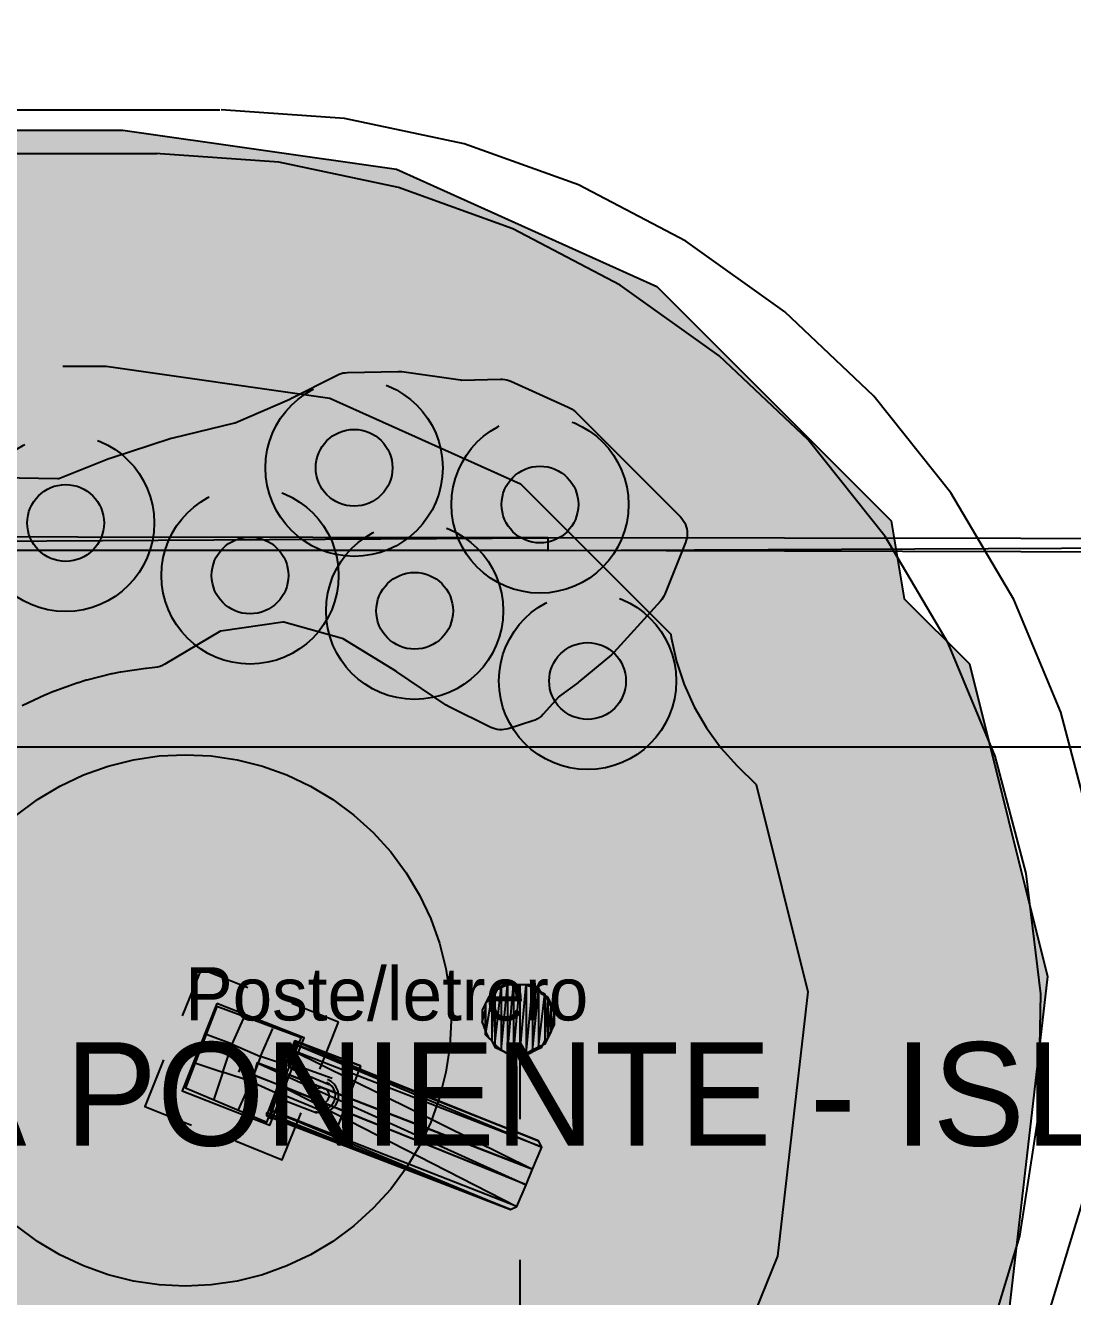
# Model space of a CAD drawing. Header units: metres. Extents: x 1 to 213, y 1 to 147.
# Drawn here: x 61.759 to 65.304, y 44.865 to 49.17 of the extents above; entities that cross this region are included whole.
import ezdxf

# ---------------------------------------------------------------- set-up
doc = ezdxf.new("R2010")
doc.units = ezdxf.units.M
doc.linetypes.add('DASHED', pattern=[1.524, 1.27, -0.254])
for name, color, linetype in [('00-BASE-ARQUITECTURA', 8, 'Continuous'), ('PJ-COPA-ADULTA', 8, 'DASHED'), ('PJ-CUBRESUELOS', 150, 'Continuous'), ('PJ-GRAVILLA', 42, 'Continuous'), ('PJ-LIMITE-JARDIN', 7, 'Continuous'), ('PJ-MASAS', 92, 'Continuous'), ('PJ-MASAS-RELLENO', 92, 'Continuous'), ('PJ-PROTEGIDO', 30, 'DASHED'), ('PJ-RIEGO-SECTORES', 5, 'Continuous'), ('PJ-VISIBILIDAD', 1, 'DASHED'), ('PJ-ZONAS-TIPOLOGIA', 30, 'Continuous')]:
    doc.layers.add(name, color=color, linetype=linetype)

# ---------------------------------------------------------------- blocks, each defined once
blk = doc.blocks.new('PJ_GB')
blk.add_circle((0, 0), 0.13)
at = {"flags": 1}
for tag, p, height in [('CODIGO', (0.15, 0.15), 0.2), ('ESPECIE', (0.15, -0.1), 0.15), ('ZONA', (0.15, -0.3), 0.15)]:
    blk.add_attdef(tag, p, '', height=height, dxfattribs=at)

msp = doc.modelspace()

# ---------------------------------------------------------------- hatches: boundary and pattern name
at = {"layer": 'PJ-GRAVILLA'}
h = msp.add_hatch(dxfattribs=at)
h.set_pattern_fill('GRAVEL', scale=0.03)
h.paths.add_polyline_path([(55.2538, 48.8156), (62.0889, 48.8156), (63.0149, 48.6833), (63.8968, 48.2864), (64.6906, 47.4927), (64.7347, 47.2281), (64.9552, 47.0076), (65.2198, 45.9493), (65.0875, 44.8028), (64.0732, 42.2892), (63.8968, 42.1128), (62.0889, 42.1128), (61.6038, 42.2451), (55.1215, 42.201), (54.9892, 42.4215), (54.9892, 48.5069), (55.2538, 48.8156)])
at = {"layer": 'PJ-MASAS-RELLENO'}
msp.add_hatch(color=7, dxfattribs=at).paths.add_polyline_path([(59.958, 46.407), (59.9524, 46.4128), (59.9474, 46.4192), (59.9431, 46.426), (59.9395, 46.4332), (59.9366, 46.4408), (59.9345, 46.4486), (59.8964, 46.6256), (59.8962, 46.6266), (59.8945, 46.634), (59.8942, 46.6349), (59.8925, 46.6414), (59.8922, 46.6423), (59.8901, 46.6496), (59.8898, 46.6505), (59.8355, 46.822), (59.833, 46.8322), (59.8076, 46.9745), (59.8066, 46.9823), (59.8064, 46.9901), (59.8069, 46.9979), (59.8235, 47.1388), (59.8251, 47.1479), (59.8277, 47.1567), (59.8958, 47.3449), (59.8968, 47.3474), (59.9802, 47.5562), (59.9806, 47.5571), (59.9836, 47.5651), (59.9839, 47.5661), (59.9861, 47.5726), (59.9867, 47.5746), (59.9913, 47.5909), (59.9918, 47.5929), (59.9934, 47.5996), (59.9936, 47.6007), (59.9952, 47.609), (59.9954, 47.61), (60.0264, 47.7922), (60.0266, 47.7931), (60.0277, 47.8009), (60.0279, 47.8018), (60.0286, 47.8081), (60.0288, 47.8101), (60.0299, 47.8257), (60.03, 47.8276), (60.0301, 47.8335), (60.0301, 47.8354), (60.0297, 47.851), (60.0296, 47.853), (60.0292, 47.8588), (60.029, 47.8608), (60.027, 47.8763), (60.0267, 47.8782), (60.0257, 47.884), (60.0254, 47.8859), (60.0219, 47.9011), (60.0214, 47.903), (60.0197, 47.9091), (60.0195, 47.9101), (60.0172, 47.9176), (60.0169, 47.9185), (59.9719, 48.0545), (59.9698, 48.0619), (59.9685, 48.0695), (59.9679, 48.0771), (59.968, 48.0848), (59.9689, 48.0925), (59.9704, 48.1), (59.9727, 48.1073), (59.9757, 48.1144), (59.9794, 48.1211), (59.9837, 48.1275), (59.9886, 48.1334), (59.994, 48.1388), (59.9999, 48.1437), (60.0063, 48.148), (60.013, 48.1517), (60.0201, 48.1547), (60.1197, 48.1915), (60.1274, 48.1939), (60.1353, 48.1955), (60.1433, 48.1963), (60.1514, 48.1964), (60.3654, 48.1856), (60.3729, 48.1849), (60.3804, 48.1835), (60.3876, 48.1813), (60.4795, 48.1495), (60.4865, 48.1467), (60.4932, 48.1432), (60.4996, 48.1392), (60.5055, 48.1345), (60.511, 48.1293), (60.5159, 48.1237), (60.5192, 48.1195), (60.5217, 48.1167), (60.5387, 48.099), (60.5415, 48.0964), (60.5602, 48.0803), (60.5631, 48.078), (60.5832, 48.0638), (60.5864, 48.0618), (60.6078, 48.0495), (60.6111, 48.0478), (60.6335, 48.0376), (60.637, 48.0362), (60.6603, 48.0282), (60.6639, 48.0272), (60.6879, 48.0214), (60.6916, 48.0207), (60.7159, 48.0172), (60.7197, 48.0169), (60.7452, 48.0156), (60.7471, 48.0156), (61.0728, 48.0156), (61.0813, 48.0151), (61.0897, 48.0138), (61.0979, 48.0116), (61.1058, 48.0085), (61.1134, 48.0046), (61.1205, 47.9999), (61.2692, 47.8897), (61.2705, 47.8887), (61.4683, 47.7359), (61.4701, 47.7347), (61.4719, 47.7337), (61.6683, 47.6397), (61.6702, 47.6389), (61.6723, 47.6387), (61.8684, 47.6353), (61.8703, 47.6354), (61.8722, 47.636), (62.0415, 47.7029), (62.0461, 47.7046), (62.2528, 47.7719), (62.2589, 47.7736), (62.468, 47.8239), (62.4697, 47.8244), (62.4713, 47.825), (62.6537, 47.9048), (62.6557, 47.9058), (62.8146, 47.9859), (62.8211, 47.9889), (62.8279, 47.9912), (62.8348, 47.9929), (62.8418, 47.994), (62.8489, 47.9945), (63.0207, 47.9983), (63.0272, 47.9982), (63.0337, 47.9976), (63.2317, 47.9693), (63.2334, 47.9692), (63.235, 47.9691), (63.3676, 47.9721), (63.3747, 47.972), (63.3818, 47.9712), (63.3888, 47.9698), (63.3956, 47.9677), (63.4023, 47.9651), (63.597, 47.8774), (63.6035, 47.8742), (63.6096, 47.8703), (63.6154, 47.8659), (63.6208, 47.8611), (63.9764, 47.5054), (63.9816, 47.4997), (63.9863, 47.4934), (63.9903, 47.4868), (63.9936, 47.4797), (63.9963, 47.4724), (63.9982, 47.4649), (63.9994, 47.4572), (63.9998, 47.4494), (63.9995, 47.4416), (63.9984, 47.4339), (63.9966, 47.4264), (63.994, 47.419), (63.9236, 47.2439), (63.9207, 47.2375), (63.9172, 47.2314), (63.9133, 47.2256), (63.9088, 47.2201), (63.7514, 47.0459), (63.7431, 47.038), (63.6326, 46.9464), (63.6292, 46.9437), (63.5671, 46.8978), (63.5656, 46.8965), (63.5642, 46.8951), (63.5119, 46.8371), (63.5059, 46.8311), (63.4993, 46.8258), (63.4922, 46.8212), (63.4846, 46.8174), (63.4767, 46.8144), (63.3939, 46.7882), (63.3865, 46.7862), (63.379, 46.785), (63.3714, 46.7845), (63.3637, 46.7847), (63.3562, 46.7856), (63.3487, 46.7872), (63.3415, 46.7896), (63.3345, 46.7926), (63.1931, 46.8619), (63.1833, 46.8677), (63.0167, 46.9813), (63.015, 46.9824), (62.8352, 47.092), (62.8336, 47.0929), (62.8318, 47.0934), (62.634, 47.1485), (62.6319, 47.1489), (62.6299, 47.1487), (62.4205, 47.1185), (62.4186, 47.1181), (62.4168, 47.1172), (62.2307, 47.0062), (62.2229, 47.0022), (62.2147, 46.999), (62.2062, 46.9967), (62.1976, 46.9953), (62.1687, 46.9925), (62.1668, 46.9923), (62.0814, 46.9796), (62.0794, 46.9793), (62.0525, 46.9739), (62.0506, 46.9735), (61.9668, 46.9525), (61.9649, 46.952), (61.9386, 46.944), (61.9368, 46.9434), (61.8554, 46.9143), (61.8536, 46.9136), (61.8282, 46.9031), (61.8264, 46.9023), (61.7484, 46.8653), (61.7466, 46.8645), (61.7224, 46.8515), (61.7207, 46.8505), (61.6466, 46.8061), (61.6449, 46.8051), (61.6221, 46.7898), (61.6205, 46.7887), (61.5515, 46.7375), (61.5453, 46.7334), (61.5389, 46.7299), (61.5321, 46.7269), (61.5251, 46.7246), (61.5178, 46.723), (61.5105, 46.7221), (61.3293, 46.7068), (61.3272, 46.7065), (61.3253, 46.7058), (61.1042, 46.6132), (61.1026, 46.6125), (61.1013, 46.6111), (60.9566, 46.4449), (60.9553, 46.4432), (60.9546, 46.4411), (60.8921, 46.2253), (60.8917, 46.2233), (60.8914, 46.2213), (60.8819, 46.0972), (60.8809, 46.0895), (60.8792, 46.082), (60.8768, 46.0746), (60.8736, 46.0675), (60.8698, 46.0608), (60.8654, 46.0544), (60.8603, 46.0485), (60.8038, 45.9885), (60.7978, 45.9828), (60.7913, 45.9777), (60.7843, 45.9734), (60.7769, 45.9697), (60.7692, 45.9669), (60.7612, 45.9649), (60.753, 45.9637), (60.7448, 45.9634), (60.6345, 45.9644), (60.6276, 45.9648), (60.6208, 45.9658), (60.6141, 45.9673), (60.4586, 46.0102), (60.4517, 46.0124), (60.4451, 46.0152), (60.3515, 46.0604), (60.3457, 46.0634), (60.3402, 46.067), (60.2198, 46.1515), (60.2142, 46.1558), (60.2091, 46.1606), (60.0469, 46.3237), (60.0459, 46.3247), (59.958, 46.407)])

# ---------------------------------------------------------------- linework, layer by layer
at = {"layer": '00-BASE-ARQUITECTURA'}
for points in [[(88.5472, 53.6469), (88.5472, 51.6678), (74.3867, 51.6678), (72.8415, 46.7254), (52.1511, 46.7254), (52.1511, 98.3297), (67.7827, 98.3297)], [(55.0404, 48.8844), (62.4169, 48.8844)], [(65.2261, 44.816), (65.3476, 45.2173), (65.4116, 45.6266), (65.4187, 46.0381), (65.3696, 46.4457), (65.265, 46.8437), (65.1057, 47.2262), (64.8924, 47.5871), (64.6309, 47.9149), (64.3301, 48.1997), (63.9953, 48.439), (63.6317, 48.6298), (63.2447, 48.7695), (62.8394, 48.8553), (62.4211, 48.8844)], [(55.0404, 48.7362), (62.2053, 48.7362)], [(65.0037, 44.6676), (65.1253, 45.0689), (65.1893, 45.4782), (65.1964, 45.8897), (65.1474, 46.2974), (65.0428, 46.6954), (64.8835, 47.0778), (64.6702, 47.4388), (64.4087, 47.7666), (64.1079, 48.0515), (63.7731, 48.2908), (63.4095, 48.4816), (63.0224, 48.6213), (62.6171, 48.7071), (62.1988, 48.7362)], [(56.3633, 47.4451), (56.3633, 47.3921), (63.5282, 47.4345), (56.3633, 47.4451)], [(56.3633, 47.3921), (63.5282, 47.4345), (63.5282, 47.3921), (56.3633, 47.3921)], [(63.5282, 47.4345), (63.5282, 47.3921), (70.7354, 47.4239), (63.5282, 47.4345)], [(63.5282, 47.3921), (70.7354, 47.4239), (70.7354, 47.371), (63.5282, 47.3921)], [(62.5122, 45.9105), (62.3534, 45.974), (62.2899, 45.8152)], [(63.4329, 45.9211), (63.4012, 45.9211), (63.38, 45.9211), (63.3589, 45.9105), (63.3483, 45.8893), (63.3271, 45.8787), (63.3165, 45.8576), (63.3059, 45.8364), (63.3059, 45.8152), (63.3059, 45.7941), (63.3165, 45.7623), (63.3271, 45.7411), (63.3377, 45.7306), (63.3483, 45.7094), (63.3694, 45.6988), (63.3906, 45.6882), (63.4118, 45.6882), (63.4435, 45.6882), (63.4647, 45.6882), (63.4859, 45.6988), (63.507, 45.7094), (63.5176, 45.7306), (63.5282, 45.7411), (63.5388, 45.7623), (63.5494, 45.7941), (63.5494, 45.8152), (63.5494, 45.8364), (63.5388, 45.8576), (63.5282, 45.8787), (63.507, 45.8893), (63.4964, 45.9105), (63.4753, 45.9211), (63.4541, 45.9211), (63.4329, 45.9211)], [(63.3377, 45.8787), (63.3377, 45.7306), (63.3483, 45.8999), (63.3377, 45.8787)], [(63.3377, 45.7306), (63.3483, 45.8999), (63.3483, 45.72), (63.3377, 45.7306)], [(63.3483, 45.8999), (63.3483, 45.72), (63.3694, 45.9105), (63.3483, 45.8999)], [(63.3483, 45.72), (63.3694, 45.9105), (63.3694, 45.6988), (63.3483, 45.72)], [(63.3694, 45.9105), (63.3694, 45.6988), (63.3906, 45.9211), (63.3694, 45.9105)], [(63.3694, 45.6988), (63.3906, 45.9211), (63.3906, 45.6882), (63.3694, 45.6988)], [(63.3906, 45.9211), (63.3906, 45.6882), (63.4118, 45.9211), (63.3906, 45.9211)], [(63.3906, 45.6882), (63.4118, 45.9211), (63.4118, 45.6882), (63.3906, 45.6882)], [(63.4118, 45.9211), (63.4118, 45.6882), (63.4329, 45.9211), (63.4118, 45.9211)], [(63.4118, 45.6882), (63.4329, 45.9211), (63.4329, 45.6882), (63.4118, 45.6882)], [(63.4329, 45.9211), (63.4329, 45.6882), (63.4541, 45.9211), (63.4329, 45.9211)], [(63.4329, 45.6882), (63.4541, 45.9211), (63.4541, 45.6882), (63.4329, 45.6882)], [(63.4541, 45.9211), (63.4541, 45.6882), (63.4753, 45.9105), (63.4541, 45.9211)], [(63.4541, 45.6882), (63.4753, 45.9105), (63.4753, 45.6988), (63.4541, 45.6882)], [(63.4753, 45.9105), (63.4753, 45.6988), (63.4964, 45.8999), (63.4753, 45.9105)], [(63.4753, 45.6988), (63.4964, 45.8999), (63.4964, 45.7094), (63.4753, 45.6988)], [(63.4964, 45.8999), (63.4964, 45.7094), (63.5176, 45.8893), (63.4964, 45.8999)], [(62.8191, 45.7941), (62.6604, 45.8576)], [(63.3165, 45.8576), (63.3165, 45.7517), (63.3377, 45.8787), (63.3165, 45.8576)], [(63.3165, 45.7517), (63.3377, 45.8787), (63.3377, 45.7306), (63.3165, 45.7517)], [(63.3165, 45.8364), (63.3165, 45.7729), (63.3165, 45.8576), (63.3165, 45.8364)], [(63.3165, 45.7729), (63.3165, 45.8576), (63.3165, 45.7517), (63.3165, 45.7729)], [(63.4964, 45.7094), (63.5176, 45.8893), (63.5176, 45.72), (63.4964, 45.7094)], [(63.5176, 45.8893), (63.5176, 45.72), (63.5282, 45.8681), (63.5176, 45.8893)], [(63.5176, 45.72), (63.5282, 45.8681), (63.5282, 45.7411), (63.5176, 45.72)], [(63.5282, 45.8681), (63.5282, 45.7411), (63.5388, 45.847), (63.5282, 45.8681)], [(62.4593, 45.72), (62.5016, 45.8152)], [(63.3059, 45.8152), (63.3059, 45.7941), (63.3165, 45.8364), (63.3059, 45.8152)], [(63.3059, 45.7941), (63.3165, 45.8364), (63.3165, 45.7729), (63.3059, 45.7941)], [(63.5282, 45.7411), (63.5388, 45.847), (63.5388, 45.7623), (63.5282, 45.7411)], [(63.5388, 45.7623), (63.5388, 45.847), (63.5494, 45.8258), (63.5388, 45.7623)], [(63.5388, 45.7623), (63.5494, 45.7835), (63.5494, 45.8258), (63.5388, 45.7623)], [(63.5494, 45.7835), (63.5494, 45.8258), (63.5494, 45.8046), (63.5494, 45.7835)], [(62.6498, 45.6459), (62.5545, 45.6776), (62.5969, 45.7729)], [(62.7556, 45.6353), (62.8191, 45.7941)], [(63.4329, 45.8046), (63.4329, 45.466)], [(62.4593, 45.72), (62.3746, 45.7517)], [(62.6074, 45.5401), (62.6286, 45.5506), (62.6604, 45.6353), (62.6498, 45.6565), (62.6815, 45.7306)], [(62.6709, 45.7306), (62.8932, 45.6459), (62.6709, 45.7306)], [(62.8932, 45.6459), (62.6709, 45.7306), (62.8932, 45.6353), (62.8932, 45.6459)], [(62.6709, 45.7306), (62.8932, 45.6353), (62.6709, 45.72), (62.6709, 45.7306)], [(62.6604, 45.6988), (63.4753, 45.2966), (62.6286, 45.6247), (62.6604, 45.6988)], [(62.6709, 45.72), (63.507, 45.3707), (62.6604, 45.6988), (62.6709, 45.72)], [(63.507, 45.3707), (62.6604, 45.6988), (63.4753, 45.2966), (63.507, 45.3707)], [(63.4964, 45.3919), (63.4964, 45.3919), (62.6709, 45.72), (63.4964, 45.3919), (62.6709, 45.72), (62.8932, 45.6353), (63.4964, 45.3919)], [(63.4964, 45.3919), (62.6709, 45.72), (63.507, 45.3707), (63.4964, 45.3919)], [(62.2264, 45.6671), (62.1629, 45.5083), (62.3217, 45.4448)], [(62.3323, 45.6565), (62.4275, 45.6247), (62.3958, 45.5295)], [(62.4699, 45.6671), (62.5122, 45.6459)], [(62.5016, 45.6776), (62.4804, 45.6247)], [(62.5439, 45.6565), (63.4541, 45.2437), (62.5334, 45.6141), (62.5439, 45.6565)], [(62.5439, 45.6565), (62.6286, 45.6247), (62.5439, 45.6565)], [(63.4753, 45.2966), (62.5439, 45.6565), (63.4541, 45.2437), (63.4753, 45.2966)], [(62.5439, 45.6565), (62.6286, 45.6247)], [(62.7979, 45.6036), (62.6498, 45.6565)], [(62.5334, 45.6141), (62.618, 45.5824)], [(63.4753, 45.2966), (62.6286, 45.6247), (63.4753, 45.2966)], [(62.6286, 45.6247), (63.4753, 45.2966), (62.6286, 45.6247)], [(62.7874, 45.5824), (62.6604, 45.6353)], [(62.7395, 45.4912), (62.7525, 45.4877), (62.7655, 45.4873), (62.7781, 45.4897), (62.7898, 45.4948), (62.8002, 45.5024), (62.8087, 45.5121), (62.8151, 45.524), (62.8185, 45.537), (62.8189, 45.55), (62.8165, 45.5626), (62.8114, 45.5743), (62.8039, 45.5846), (62.7941, 45.5932), (62.7822, 45.5995)], [(62.4804, 45.4977), (62.5228, 45.593), (62.618, 45.5506)], [(62.618, 45.5824), (63.4224, 45.1696), (62.5863, 45.4977), (62.618, 45.5824)], [(63.4541, 45.2437), (62.618, 45.5824), (63.4224, 45.1696), (63.4541, 45.2437)], [(62.7363, 45.5551), (62.7347, 45.5492), (62.7345, 45.5432), (62.7356, 45.5375), (62.7379, 45.5322), (62.7414, 45.5275), (62.7458, 45.5236), (62.7512, 45.5207), (62.7571, 45.5192), (62.763, 45.519), (62.7687, 45.5201), (62.774, 45.5224), (62.7787, 45.5258), (62.7826, 45.5303), (62.7855, 45.5357), (62.7871, 45.5415), (62.7873, 45.5475), (62.7862, 45.5532), (62.7839, 45.5585), (62.7804, 45.5632), (62.776, 45.5671), (62.7706, 45.57), (62.7647, 45.5715), (62.7588, 45.5717), (62.7531, 45.5706), (62.7478, 45.5683), (62.7431, 45.5649), (62.7392, 45.5604), (62.7363, 45.5551)], [(62.7434, 45.501), (62.7541, 45.4982), (62.7647, 45.4979), (62.775, 45.4999), (62.7845, 45.504), (62.793, 45.5102), (62.8, 45.5182), (62.8052, 45.5279), (62.808, 45.5385), (62.8084, 45.5491), (62.8064, 45.5594), (62.8022, 45.569), (62.7961, 45.5775), (62.7881, 45.5845), (62.7784, 45.5897)], [(62.6074, 45.5401), (62.5863, 45.466)], [(62.6074, 45.5401), (62.745, 45.4871)], [(62.6286, 45.5506), (62.7556, 45.4977)], [(62.4699, 45.3919), (62.6286, 45.3284), (62.6921, 45.4871)], [(62.5863, 45.4977), (63.4012, 45.1591), (62.5757, 45.4871), (62.5863, 45.4977)], [(62.5757, 45.4871), (62.7979, 45.3919), (62.5757, 45.4871)], [(62.7979, 45.3919), (62.7979, 45.3919), (62.5757, 45.4871), (62.7979, 45.3919)], [(62.5757, 45.4871), (62.7979, 45.3919), (62.5757, 45.4871)], [(62.7979, 45.3919), (62.7979, 45.3919), (62.5757, 45.4766), (62.7979, 45.3919), (62.5757, 45.4766), (62.5757, 45.4871), (62.7979, 45.3919)], [(63.4224, 45.1696), (62.5863, 45.4977), (63.4012, 45.1591), (63.4224, 45.1696)], [(62.7979, 45.3919), (63.4012, 45.1591), (62.7979, 45.3919)], [(63.4329, 44.9897), (63.4329, 44.6722)]]:
    msp.add_lwpolyline(points, dxfattribs=at)
for points in [[(62.4064, 45.8576), (62.2899, 45.5612), (62.5863, 45.4448), (62.7027, 45.7411)], [(62.4064, 45.847), (62.3005, 45.5718), (62.5757, 45.4554), (62.6921, 45.7411)], [(62.5757, 45.4766), (62.6709, 45.7306), (62.8932, 45.6459), (62.7979, 45.3919)], [(62.4275, 45.6247), (62.4593, 45.72), (62.5545, 45.6776), (62.5228, 45.593)]]:
    msp.add_lwpolyline(points, close=True, dxfattribs=at)
at = {"layer": 'PJ-COPA-ADULTA'}
for centre in [(62.8718, 47.6718), (63.5011, 47.5473), (61.8951, 47.4849), (62.5194, 47.3071), (63.0767, 47.1875), (63.6623, 46.9497)]:
    msp.add_circle(centre, 0.3, dxfattribs=at)
at = {"layer": 'PJ-LIMITE-JARDIN'}
msp.add_lwpolyline([(55.2538, 48.8156), (62.0889, 48.8156), (63.0149, 48.6833), (63.8968, 48.2864), (64.6906, 47.4927), (64.7347, 47.2281), (64.9552, 47.0076), (65.2198, 45.9493), (65.0875, 44.8028), (64.0732, 42.2892), (63.8968, 42.1128), (62.0889, 42.1128), (61.6038, 42.2451), (55.1215, 42.201), (54.9892, 42.4215), (54.9892, 48.5069), (55.2538, 48.8156)], close=True, dxfattribs=at)
at = {"layer": 'PJ-MASAS'}
msp.add_lwpolyline([(61.6723, 47.6387), (61.8684, 47.6353), (61.8703, 47.6354), (61.8722, 47.636), (62.0415, 47.7029), (62.0461, 47.7046), (62.2528, 47.7719), (62.2589, 47.7736), (62.468, 47.8239), (62.4697, 47.8244), (62.4713, 47.825), (62.6537, 47.9048), (62.6557, 47.9058), (62.8146, 47.9859), (62.8211, 47.9889), (62.8279, 47.9912), (62.8348, 47.9929), (62.8418, 47.994), (62.8489, 47.9945), (63.0207, 47.9983), (63.0272, 47.9982), (63.0337, 47.9976), (63.2317, 47.9693), (63.2334, 47.9692), (63.235, 47.9691), (63.3676, 47.9721), (63.3747, 47.972), (63.3818, 47.9712), (63.3888, 47.9698), (63.3956, 47.9677), (63.4023, 47.9651), (63.597, 47.8774), (63.6035, 47.8742), (63.6096, 47.8703), (63.6154, 47.8659), (63.6208, 47.8611), (63.9764, 47.5054), (63.9816, 47.4997), (63.9863, 47.4934), (63.9903, 47.4868), (63.9936, 47.4797), (63.9963, 47.4724), (63.9982, 47.4649), (63.9994, 47.4572), (63.9998, 47.4494), (63.9995, 47.4416), (63.9984, 47.4339), (63.9966, 47.4264), (63.994, 47.419), (63.9236, 47.2439), (63.9207, 47.2375), (63.9172, 47.2314), (63.9133, 47.2256), (63.9088, 47.2201), (63.7514, 47.0459), (63.7431, 47.038), (63.6326, 46.9464), (63.6292, 46.9437), (63.5671, 46.8978), (63.5656, 46.8965), (63.5642, 46.8951), (63.5119, 46.8371), (63.5059, 46.8311), (63.4993, 46.8258), (63.4922, 46.8212), (63.4846, 46.8174), (63.4767, 46.8144), (63.3939, 46.7882), (63.3865, 46.7862), (63.379, 46.785), (63.3714, 46.7845), (63.3637, 46.7847), (63.3562, 46.7856), (63.3487, 46.7872), (63.3415, 46.7896), (63.3345, 46.7926), (63.1931, 46.8619), (63.1833, 46.8677), (63.0167, 46.9813), (63.015, 46.9824), (62.8352, 47.092), (62.8336, 47.0929), (62.8318, 47.0934), (62.634, 47.1485), (62.6319, 47.1489), (62.6299, 47.1487), (62.4205, 47.1185), (62.4186, 47.1181), (62.4168, 47.1172), (62.2307, 47.0062), (62.2229, 47.0022), (62.2147, 46.999), (62.2062, 46.9967), (62.1976, 46.9953), (62.1687, 46.9925), (62.1668, 46.9923), (62.0814, 46.9796), (62.0794, 46.9793), (62.0525, 46.9739), (62.0506, 46.9735), (61.9668, 46.9525), (61.9649, 46.952), (61.9386, 46.944), (61.9368, 46.9434), (61.8554, 46.9143), (61.8536, 46.9136), (61.8282, 46.9031), (61.8264, 46.9023), (61.7484, 46.8653)], dxfattribs=at)
at = {"layer": 'PJ-PROTEGIDO'}
msp.add_lwpolyline([(61.729, 46.4957), (61.8, 46.5483), (61.8757, 46.5937), (61.9556, 46.6315), (62.0387, 46.6612), (62.1244, 46.6827), (62.2118, 46.6957), (62.3, 46.7), (62.3882, 46.6957), (62.4756, 46.6827), (62.5613, 46.6612), (62.6444, 46.6315), (62.7243, 46.5937), (62.8, 46.5483), (62.871, 46.4957), (62.9364, 46.4364), (62.9957, 46.371), (63.0483, 46.3), (63.0937, 46.2243), (63.1315, 46.1444), (63.1612, 46.0613), (63.1827, 45.9756), (63.1957, 45.8882), (63.2, 45.8), (63.1957, 45.7118), (63.1957, 45.7118), (63.1827, 45.6244), (63.1612, 45.5387), (63.1315, 45.4556), (63.0937, 45.3757), (63.0483, 45.3), (62.9957, 45.229), (62.9364, 45.1636), (62.871, 45.1043), (62.8, 45.0517), (62.7243, 45.0063), (62.6444, 44.9685), (62.5613, 44.9388), (62.4756, 44.9173), (62.3882, 44.9043), (62.3, 44.9), (62.2118, 44.9043), (62.1244, 44.9173), (62.0387, 44.9388), (61.9556, 44.9685), (61.8757, 45.0063), (61.8, 45.0517), (61.729, 45.1043)], dxfattribs=at)
at = {"layer": 'PJ-RIEGO-SECTORES'}
msp.add_lwpolyline([(63.0149, 48.6833), (63.8968, 48.2864), (64.6906, 47.4927), (64.7347, 47.2281), (64.9552, 47.0076), (65.2198, 45.9493), (65.0875, 44.8028), (64.0732, 42.2892), (63.8968, 42.1128), (62.0889, 42.1128), (61.6038, 42.2451), (55.1215, 42.201), (54.9892, 42.4215), (54.9892, 48.5069), (55.2538, 48.8156), (62.0889, 48.8156), (63.0149, 48.6833)], close=True, dxfattribs=at)
at = {"layer": 'PJ-VISIBILIDAD'}
msp.add_lwpolyline([(55.7892, 48.0156), (62.032, 48.0156), (62.7898, 47.9073), (63.4348, 47.6171), (63.9436, 47.1083), (63.9456, 47.0966), (63.9634, 47.0159), (63.9894, 46.9374), (64.0234, 46.862), (64.0649, 46.7906), (64.1137, 46.7238), (64.169, 46.6624), (64.2328, 46.5986), (64.4084, 45.8964), (64.3051, 45.0019), (63.4622, 42.9128), (62.196, 42.9128), (61.8143, 43.0169), (61.7433, 43.0329), (61.6711, 43.0423), (61.5983, 43.0451), (55.7892, 43.0056), (55.7892, 48.0156)], close=True, dxfattribs=at)

# ---------------------------------------------------------------- block references
at = {"layer": 'PJ-CUBRESUELOS'}
for p in [(62.8718, 47.6718), (63.5011, 47.5473), (61.8951, 47.4849), (62.5194, 47.3071), (63.0767, 47.1875), (63.6623, 46.9497)]:
    msp.add_blockref('PJ_GB', p, dxfattribs=at)

# ---------------------------------------------------------------- texts
at = {"layer": 'PJ-PROTEGIDO'}
msp.add_text('Poste/letrero', height=0.18, dxfattribs=at).set_placement((62.3, 45.8))
at = {"layer": 'PJ-ZONAS-TIPOLOGIA'}
msp.add_text('I-2 ISLA PONIENTE - ISLAS (tipología 2)', height=0.35, dxfattribs=at).set_placement((60.0714, 45.376))

doc.saveas('drawing.dxf')
